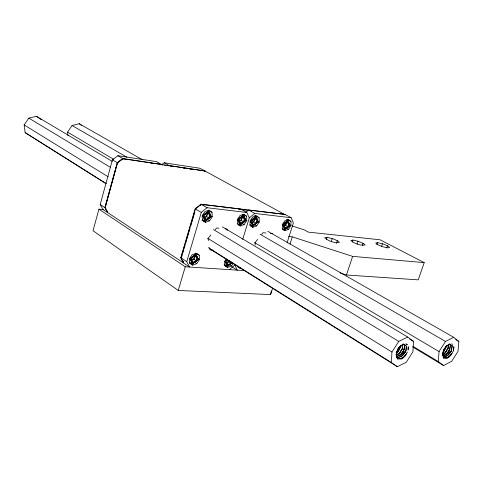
<?xml version="1.0" encoding="UTF-8"?>
<svg xmlns="http://www.w3.org/2000/svg" width="483" height="483" viewBox="0 0 483 483"><rect width="100%" height="100%" fill="white"/><g stroke="black" fill="none" stroke-linecap="round" stroke-linejoin="round"><path stroke-width="0.72" d="M408.008 350.121L408.177 346.716M397.376 366.712L391.405 362.558L391.936 352.035L398.753 341.396L407.73 337.043L413.545 341.415L412.905 351.823L406.245 362.238L397.376 366.712L210.135 249.095M284.831 214.337L284.946 214.627L205.015 171.048L122.827 158.726L117.411 162.91L105.131 207.624L106.423 210.407L107.938 212.755L183.546 262.969C184.289 263.452 180.618 258.948 180.823 257.572L195.114 208.952L200.868 204.237L284.831 214.337L284.958 214.844L284.988 214.446M443.575 365.522L438.286 361.562L439.047 351.558L445.477 341.451L453.706 337.309L458.85 341.463L457.999 351.364L451.708 361.278L443.575 365.522L412.56 346.885M453.501 350.32L453.779 346.722M105.898 208.789L105.131 207.624L117.411 162.91L118.558 162.004M400.89 345.798L403.722 344.228L406.33 346.1L405.853 350.918L403.788 354.25L400.975 356.72M396.591 354.685L399.121 353.568L402.436 348.841L402.792 344.741M400.763 354.576L404.078 349.837L404.573 345.097L403.057 343.95L404.639 345.134L404.138 349.879L400.763 354.576L396.96 356.261M446.757 345.882L449.77 344.137L452.064 345.919L451.484 350.501L449.51 353.671L447.409 355.548M448.532 344.633L448.031 348.491L444.958 353.025L442.911 353.954M448.598 344.663L448.091 348.527L444.861 353.019L442.845 353.93M443.177 355.536L446.582 353.985L449.788 349.511L450.313 344.965L449.214 344.059M408.195 349.656L408.328 346.927M443.46 356.267L444.795 357.631L446.799 357.812L449.099 356.762C446.703 358.984 442.47 357.553 442.983 353.942C444.294 341.65 442.096 359.503 443.883 358.132L447.481 358.223L451.273 354.709M403.8 344.264L399.839 346.444C396.899 350.036 395.408 354.625 397.497 358.947L401.476 359.038L405.563 355.343M443.382 351.05L442.923 354.142L443.587 356.575L445.235 357.77L447.518 357.547L449.987 355.965L452.197 353.272M406.408 347.192L405.768 351.497L401.168 356.744M452.239 345.599L451.297 351.05L447.059 355.953M453.579 350.314L453.966 346.703M103.422 209.634L98.937 209.151L93.032 230.735L178.251 290.452L270.601 294.588L271.301 290.929M100.198 204.526L104.896 207.624L107.806 212.719L103.114 209.604L100.198 204.526L112.43 159.807L117.9 155.713L156.444 161.606L161.358 164.371L122.736 158.533L117.9 155.713M104.896 207.624L117.242 162.656L122.736 158.533M181.022 257.874L186.758 261.659L189.584 267.033L183.848 263.223L181.022 257.874L195.404 208.952L201.23 204.297L240.83 209.103L246.807 212.466L249.27 217.924L242.714 239.339M181.608 257.041L182.242 254.891M182.659 253.466L183.715 249.892M184.132 248.461L185.182 244.887M185.605 243.456L188.551 233.446M188.968 232.015L190.018 228.441M190.863 225.579L193.387 217M193.804 215.575L194.854 211.995M178.251 290.452L185.255 266.749L98.937 209.151M186.758 261.659L201.302 212.448L204.17 209.96L207.159 207.75L246.807 212.466M202.564 215.575L203.029 215.72L205.667 221.093L204.001 217.694L205.07 214.084L208.59 211.252L208.487 210.811L202.564 215.575L205.372 221.299L211.258 216.547L205.372 221.299L202.425 219.53M191.135 260.349L193.598 259.099L194.426 256.31L197.481 257.548L198.447 259.419L196.43 261.074L193.321 262.655L191.25 260.705L192.3 257.161L195.808 254.287L195.712 253.847L189.807 258.677L192.651 264.141L192.94 263.947L191.383 260.415L193.321 262.655M206.277 216.366L207.122 213.522L210.238 214.669L209.169 218.262L206.054 219.777L204.001 217.694L203.029 215.72L208.59 211.252L211.192 216.632L209.169 218.262L206.277 216.366L203.814 217.561M194.939 256.274L194.003 259.425L191.775 260.554M207.642 213.486L206.688 216.698L203.898 218.05M224.082 264.31L227.855 266.338L226.316 263.199L227.36 259.769L225.422 261.381L224.975 261.243L227.227 259.365M242.11 214.186L243.408 215.291L238.107 219.632L238.988 221.534L240.89 223.544L243.849 222.071L245.823 220.399L243.305 214.863L237.654 219.487L238.107 219.632L240.504 224.824L238.988 221.534L240.051 218.044L243.015 216.571L244.905 218.594L245.775 220.489L240.208 225.018L237.238 223.291M226.026 262.843L228.362 261.629L228.773 260.277M238.626 221.389L240.969 220.224L241.808 217.471L244.905 218.594L243.408 215.291L245.775 220.489M229.123 260.723L228.755 261.943L226.11 263.32M242.309 217.435L241.361 220.544L238.717 221.866M231.17 262.003L230.796 263.229L228.151 264.606L226.624 263.64M231.605 262.178L231.188 263.549L228.236 265.082L226.316 263.199L225.422 261.381L227.535 259.619M244.905 218.594L243.849 222.071L240.969 220.224M251.208 222.772L253.509 221.619L254.342 218.902L257.439 220.006L255.881 216.33L254.686 215.653M254.843 218.859L253.895 221.939L251.951 222.917M283.769 226.008L285.405 225.169L286.232 222.53L289.311 223.617L290.072 225.422L284.825 229.781L282.428 228.447M286.721 222.494L285.779 225.476L283.932 226.43M270.601 294.588L272.599 288.26M287.017 243.034L293.356 222.959L291.195 217.748L285.181 214.482L248.769 210.069L245.98 212.17M290.011 244.036L292.287 236.851L352.62 256.382L424.207 262.619L418.224 279.868L346.456 274.996L340.02 272.907M402.913 352.457L404.482 347.567M326.303 239.514L326.997 237.37L332.226 238.56L337.339 240.643L339.386 242.43C334.314 243.269 328.518 241.138 324.691 237.781L326.997 237.37M331.296 241.403L332.226 238.56M336.41 243.492L337.339 240.643M352.27 242.146L352.958 240.063L357.994 241.216L363.029 243.257L365.154 245.008C360.215 245.853 354.649 243.625 350.839 240.48L352.958 240.063M346.456 274.996L352.62 256.382M357.076 243.987L357.994 241.216M362.341 245.334L363.029 243.257M376.915 244.736L377.621 242.623L382.482 243.74L387.438 245.732L389.624 247.453L387.734 247.894L382.832 246.777L377.821 244.754L375.683 243.04L377.621 242.623M381.534 246.553L382.482 243.74M386.726 247.845L387.438 245.732M448.731 351.304L450.295 346.655M290.072 225.422L284.825 229.781L282.579 224.498L287.886 220.049L290.072 225.422L288.26 226.95L285.501 228.374L282.579 224.498M195.247 208.777L195.7 209.139L195.271 208.704M124.24 159.149L122.869 158.708L120.092 160.761M250.689 222.065L251.734 222.657L253.092 226.171L249.82 224.655M226.316 263.199L226.43 262.921L228.236 265.082M238.988 221.534L240.89 223.544M204.001 217.694L204.128 217.416L206.054 219.777M396.114 352.675L397.974 351.594L400.812 345.417M445.887 346.577L444.016 351.298L446.998 345.574M399.99 352.735L402.58 347.675M396.271 352.777L398.221 351.757L401.319 345.737M448.423 346.927L445.368 352.838L443.575 353.822M122.869 158.708L122.917 158.684M443.732 350.447L445.803 346.83M443.799 350.483L446.232 346.245L449.842 344.174M399.761 346.426L396.881 351.533M403.788 354.25L405.786 350.881L402.417 355.76L398.089 357.631L396.899 356.786M449.51 353.671L451.484 350.501L448.23 355.108L444.245 356.889L443.189 356.086M288.466 229.389L290.977 225.573L290.959 221.468L288.423 219.463L284.831 220.761L282.301 224.601L282.332 228.725L284.892 230.699L288.466 229.389L286.129 228.085M244.114 224.619L246.747 220.64L246.638 216.354L243.843 214.253L239.973 215.587L237.322 219.59L237.449 223.901L240.268 225.972L244.114 224.619L241.79 223.273M226.141 259.099L224.631 261.381L224.788 265.559L227.626 267.473L231.472 266.018L233.337 263.199M256.63 225.959L259.226 222.035L259.148 217.797L256.425 215.72L252.633 217.048L250.013 221.003L250.116 225.259L252.863 227.306L256.63 225.959L254.299 224.631M196.768 263.627L199.473 259.552L199.262 255.253L196.237 253.237L192.149 254.71L189.421 258.822L189.656 263.138L192.705 265.119L196.768 263.627L194.516 262.154M209.489 220.894L212.218 216.795L212.031 212.363L209.024 210.177L204.937 211.542L202.184 215.678L202.395 220.127L205.426 222.283L209.489 220.894L207.183 219.517M67.982 135.814L67.578 132.094L72.076 125.52L79.206 123.714L142.056 159.565M195.712 253.847L198.447 259.419L195.808 254.287L190.266 258.828L189.807 258.677M105.964 183.661L25.152 132.632L24.15 124.916L28.835 118.118L36.4 116.288L112.219 161.364M446.582 353.985L449.788 349.511M396.525 354.661L399.024 353.562L402.436 348.841M449.057 356.907L453.446 351.044M402.828 358.265L407.519 352.053M257.626 239.423L254.927 242.78L255.247 244.966M261.677 234.388L263.024 232.709L265.964 233.011M210.896 234.973L208.04 238.475L208.415 240.612M215.17 229.727L216.595 227.976L218.823 228.205M406.541 353.834C404.023 360.022 394.237 360.517 396.742 352.107L396.386 354.751L397.183 357.305L399.024 358.567L401.53 358.326L403.239 357.505L400.733 358.609L398.529 358.416L397.026 356.985M449.021 344.216L444.614 348.189L442.615 354.136L443.883 358.132M445.26 355.059L447.88 352.717L451.297 351.05L445.26 355.059L443.201 355.488M249.27 217.924L254.752 213.414L291.195 217.748M402.756 344.307L397.998 348.491L395.969 354.745L397.497 358.947M399.332 355.705L402.146 353.242L405.768 351.497L399.332 355.705L396.833 356.212M406.288 346.136L403.722 344.228M444.819 355.077L448.508 351.968M285.121 229.594L283.014 224.637L287.995 220.459L286.685 219.391M283.014 224.637L287.608 221.691L289.311 223.617L288.26 226.95L285.405 225.169M208.197 212.574L205.082 214.186L208.197 212.574L210.238 214.669L208.59 211.252M250.333 220.906L250.78 221.045L255.99 216.746L258.314 221.794L252.796 226.364L250.333 220.906L255.881 216.33L258.272 221.878L256.376 223.448L253.478 224.909L251.631 222.923L252.694 219.469L255.598 218.014L257.439 220.006L256.376 223.448L253.509 221.619M245.823 220.399L240.208 225.018L237.654 219.487M198.519 259.317L192.651 264.141L189.771 262.245M398.946 355.723L402.345 352.922M238.107 219.632L240.051 218.044L243.015 216.571M193.598 259.099L196.43 261.074L197.481 257.548L195.422 255.585L195.12 255.827L196.967 257.584L196.026 260.748L193.236 262.166L192.228 261.502M253.092 226.171L250.78 221.045L252.694 219.469L255.598 218.014M229.359 269.641L234.853 265.028L237.334 270.166L232.112 266.858M285.501 228.374L283.787 226.455L284.843 223.11L287.608 221.691M452.064 345.919L449.77 344.137M200.107 205.547L201.236 204.714L200.94 204.231M161.57 164.643L164.202 162.789L199.926 168.253L204.907 170.952L169.128 165.548L164.202 162.789M397.08 354.751L399.024 353.713M285.411 227.916L287.88 226.642L288.822 223.653L287.294 221.926M251.734 222.657L253.388 224.438L255.99 223.128L256.938 220.049L255.29 218.262M195.422 255.585L192.3 257.161L190.266 258.828L192.94 263.947M181.125 257.735L180.823 257.572L181.403 257.753M443.454 356.744L446.884 356.019M397.219 357.48L400.347 356.846M185.255 266.749L244.803 270.655M212.997 250.128L210.033 249.886L209.658 247.749M288.556 236.471L292.287 236.851M225.495 228.888L226.974 229.039L227.203 230.457M270.365 233.458L272.569 233.681M202.727 204.895L204.224 205.076M226.654 207.793L228.145 207.974M238.614 209.236L240.105 209.417M241.603 209.598L248.328 210.413M250.574 210.685L252.066 210.866M274.495 213.577L275.992 213.758M125.731 159.372L127.222 159.595M151.064 163.194L152.556 163.417M160.748 164.655L162.982 164.993M164.474 165.216L165.965 165.44M167.456 165.663L168.941 165.886M170.433 166.116L171.924 166.339M180.117 167.577L181.608 167.8M183.099 168.024L184.591 168.247M189.807 169.032L191.292 169.261M192.783 169.485L194.275 169.708M199.491 170.493L200.976 170.722M406.324 344.047L407.628 344.464M292.191 225.99L304.212 229.878L308.311 232.124L380.091 239.797L424.207 262.619M405.648 343.944L406.928 344.427M451.629 343.872L452.788 344.331M287.439 219.542L290.959 221.468M289.8 224.927L290.977 225.573M248.769 210.069L254.752 213.414M282.555 229.389L284.892 230.699M255.048 215.496L259.148 217.797M257.475 221.039L259.226 222.035M243.136 214.367L246.638 216.354M450.313 344.965L449.25 344.095M267.763 231.26L453.706 337.309M455.572 339.591L458.85 341.463M245.002 219.644L246.747 220.64M249.953 225.633L252.863 227.306M72.076 125.52L126.914 157.229M239.236 222.162L240.806 223.068L243.45 221.745L244.404 218.63L242.708 216.819M260.083 234.237L445.477 341.451M237.95 224.619L240.268 225.972M201.23 204.297L207.159 207.75M208.553 210.328L212.031 212.363M211.065 216.112L212.218 216.795M67.578 132.094L113.686 159.336M254.607 242.593L439.047 351.558M112.43 159.807L117.242 162.656M195.404 208.952L201.302 212.448M222.385 226.859L407.73 337.043M409.656 339.102L413.545 341.415M204.418 218.358L205.969 219.288L208.759 217.93L209.719 214.712L207.883 212.834M413.068 346.42L438.286 361.562M201.979 220.206L205.426 222.283M28.835 118.118L110.178 167.215M213.468 229.564L398.753 341.396M24.15 124.916L108.234 176.838M207.72 238.276L391.936 352.035M25.152 132.632L106.188 183.504M208.282 247.592L391.405 362.558M237.974 266.894L240.25 268.325L237.485 266.435M229.196 264.587L231.472 266.018M224.221 265.306L227.626 267.473M195.869 253.068L199.262 255.253M197.782 258.453L199.473 259.552M189.336 262.897L192.705 265.119M36.4 116.288L41.17 119.603M79.206 123.714L81.416 125.302M228.362 261.629L231.188 263.549L232.631 262.341L227.565 266.525L224.975 261.243M200.868 204.237L201.236 204.714M106.906 210.63L107.649 211.789M182.628 260.409L183.359 261.629M225.422 261.381L227.855 266.338M208.487 210.811L211.192 216.632M253.388 224.438L253.478 224.909M284.946 214.627L284.958 214.844M205.015 171.048L204.701 171.284L205.07 171.091"/></g></svg>
